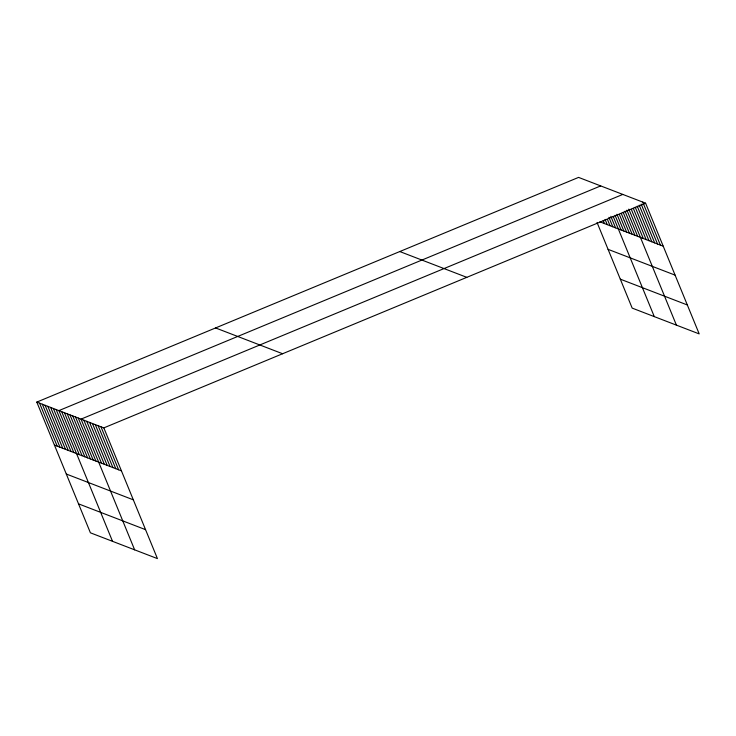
<?xml version="1.0" encoding="UTF-8"?>
<svg xmlns="http://www.w3.org/2000/svg" width="736" height="736" viewBox="0 0 736 736"><rect width="100%" height="100%" fill="white"/><g stroke="black" fill="none" stroke-linecap="round" stroke-linejoin="round"><path stroke-width="1.1" d="M36.8 402.095L103.822 427.892L157.43 558.606L90.408 532.809L36.8 402.095L578.57 177.394L645.592 203.191L699.2 333.905L632.178 308.108L597.043 222.456M600.686 185.914L58.917 410.605L112.525 541.319M622.803 194.424L81.034 419.124L134.642 549.829M103.822 427.892L645.592 203.191M599.886 221.803L663.219 246.183M608.065 249.338L675.096 275.135M620.301 279.156L687.323 304.962M399.786 251.546L466.808 277.343M215.584 327.943L282.606 353.74M54.427 445.087L121.458 470.884M66.304 474.03L133.326 499.827M78.54 503.856L145.562 529.653M642.74 202.096L660.376 245.088M641.185 204.148L657.524 243.993M639.198 205.151L654.672 242.898M637.21 206.144L651.829 241.794M635.214 207.147L648.977 240.7M633.227 208.15L646.134 239.605M631.24 209.153L643.282 238.51M628.82 209.107L676.412 325.137M626.916 210.137L637.67 236.348M625.011 211.168L634.901 235.281M623.107 212.198L632.141 234.223M621.202 213.238L629.372 233.156M619.298 214.268L626.612 232.088M616.961 214.25L623.843 231.03M615.057 215.28L621.083 229.963M613.152 216.32L654.295 316.618M610.816 216.301L615.554 227.838M608.911 217.332L612.784 226.771M607.439 219.411L610.024 225.704M605.102 219.402L607.255 224.646M603.198 220.432L604.495 223.578M100.979 426.797L118.606 469.78M98.127 425.702L115.764 468.685M95.275 424.598L112.912 467.59M92.432 423.504L110.06 466.495M89.58 422.409L107.217 465.4M86.738 421.314L104.365 464.306M83.886 420.219L101.513 463.202M78.274 418.057L95.901 461.049M75.504 416.99L93.141 459.982M72.744 415.932L90.372 458.914M69.975 414.865L87.612 457.856M67.215 413.798L84.842 456.789M64.446 412.74L82.082 455.722M61.686 411.672L79.313 454.664M56.157 409.547L73.784 452.53M53.388 408.48L71.024 451.472M50.628 407.413L68.255 450.404M47.858 406.355L65.495 449.337M45.098 405.288L62.726 448.279M42.329 404.22L59.956 447.212M39.569 403.162L57.196 446.145"/></g></svg>
